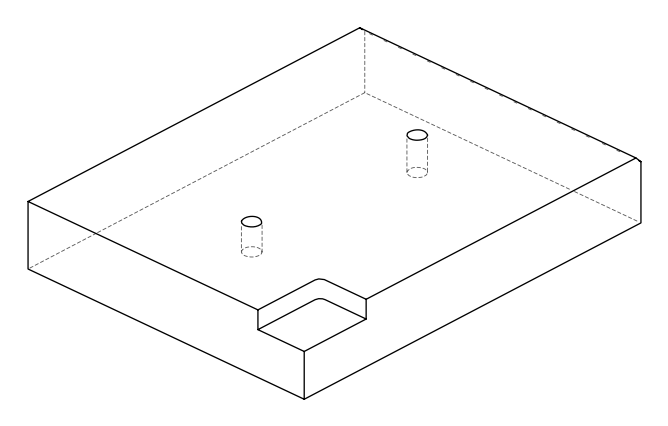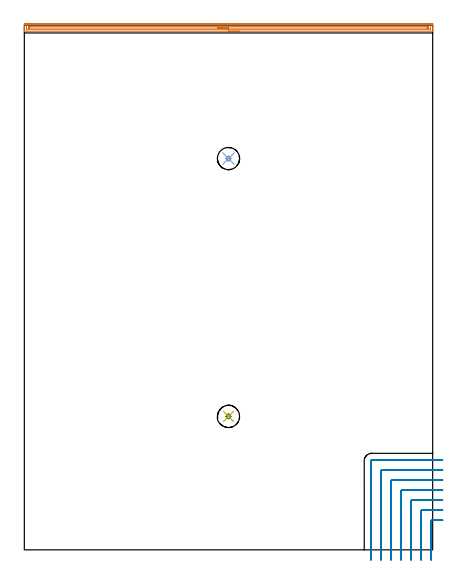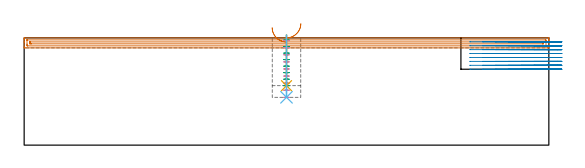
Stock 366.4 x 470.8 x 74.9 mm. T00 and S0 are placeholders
(PLAN: 6 operations, 3 tool changes, 23.1 min)
(1 AREA_MILL | FG_CHAMFER_SURFACE | UGT0205_001 | 8.98 min | 8977 mm3)
(2 MILL_CORNER_NOTCH_RECTANGULAR | CORNER_NOTCH_RECTANGULAR | NXT0201_011 | Follow Part, ap 3, ae 75% | 12.51 min | 116263 mm3)
(3 MILL_BLIND_HOLE_FROM_SOLID_MATERIAL | STEP1POCKET | NXT0201_012 | Spiral | 0.6 min | 10383 mm3)
(4 MILL_BLIND_HOLE_FROM_SOLID_MATERIAL_1 | STEP1POCKET_1 | NXT0201_012 | Spiral | 0.67 min | 12902 mm3)
(5 BORE_BLIND_HOLE | STEP1POCKET | UGT0332_076 | 0.14 min | 0 mm3)
(6 BORE_BLIND_HOLE_1 | STEP1POCKET_1 | UGT0332_076 | 0.18 min | 0 mm3)
(TOOL UGT0205_001 | Chamfer Mill 20 x 3 x 45 deg. | D20 FL50 Z2)
(TOOL NXT0201_011 | ENDMILL 12mm [2P460-1200-NA 1630] | D12 FL38 Z6)
(TOOL NXT0201_012 | ENDMILL 16mm [2P460-1600-NA 1630] | D16 FL38 Z6)
(TOOL UGT0332_076 | 19.75 mm Rough Boring Bar | D19.75)
(OP 1 AREA_MILL)
G17 G21 G94 G90
T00 M6
G54
G17 G0 G90 X193.2 Y465.3 S1061 M3
G43 Z84.9 H0
G94 G1 X193.162 Z84.028 F250.
X193.048 Z83.163
X192.859 Z82.312
X192.597 Z81.48
X192.263 Z80.674
X191.86 Z79.9
X191.392 Z79.164
X190.86 Z78.472
X190.271 Z77.829
X189.628 Z77.24
X188.936 Z76.708
X188.2 Z76.24
X187.426 Z75.837
X186.62 Z75.503
X185.788 Z75.241
X184.936 Z75.052
X184.072 Z74.938
X183.2 Z74.9
X0.165
X0.01 Y465.306 Z74.893
X0. Y465.612 Z74.588
Y465.953 Z74.247
Y466.602 Z73.593
Y467.805 Z72.391
Y468.36 Z71.834
Y471.6 Z68.596
X0.003 Y471.878 Z68.319
X0.01 Y472.292 Z67.905
X0.186 Y472.296 Z67.902
X0.611 Y472.3 Z67.9
X365.789 Y472.299 Z67.901
X366.213 Y472.296 Z67.902
X366.39 Y472.292 Z67.905
X366.4 Y471.878 Z68.319
Y468.36 Z71.834
Y467.805 Z72.391
Y467.481 Z72.715
Y466.926 Z73.27
Y466.602 Z73.593
Y465.611 Z74.588
X366.39 Y465.306 Z74.893
X366.235 Y465.3 Z74.9
X183.2
Y466.714 Z73.486
X2.397 Y466.715 Z73.485
X2.281
X2.037 Y466.72 Z73.48
X2.013 Y466.721 Z73.479
X2.009 Y466.737 Z73.463
X2.003 Y466.768 Z73.432
X2.001 Y466.798 Z73.402
X2. Y469.63 Z70.57
X2.002 Y470.119 Z70.081
X2.005 Y470.505 Z69.695
X2.017 Y470.879 Z69.321
X2.397 Y470.884 Z69.316
X2.512 Y470.885 Z69.315
X364.003
X364.119
X364.363 Y470.88 Z69.32
X364.387 Y470.879 Z69.321
X364.391 Y470.863 Z69.337
X364.397 Y470.832 Z69.368
X364.399 Y470.802 Z69.398
X364.4 Y467.97 Z72.23
X364.398 Y467.481 Z72.719
X364.395 Y467.095 Z73.105
X364.383 Y466.721 Z73.479
X364.003 Y466.716 Z73.484
X363.888 Y466.715 Z73.485
X183.2 Y466.714 Z73.486
Y468.128 Z72.072
X4.183 Y468.129 Z72.071
X4.104 Y468.13 Z72.07
X4.042 Y468.133 Z72.067
X4.01 Y468.136 Z72.064
X4.008 Y468.181 Z72.019
X4.003 Y468.36 Z71.84
X4.001 Y468.54 Z71.66
X4.004 Y469.24 Z70.96
X4.007 Y469.412 Z70.788
X4.015 Y469.465 Z70.735
X4.065 Y469.467 Z70.733
X4.183 Y469.469 Z70.731
X4.84 Y469.471 Z70.729
X5.075 Y469.472 Z70.728
X362.217 Y469.471 Z70.729
X362.296 Y469.47 Z70.73
X362.358 Y469.467 Z70.733
X362.39 Y469.464 Z70.736
X362.392 Y469.419 Z70.781
X362.397 Y469.24 Z70.96
X362.399 Y469.061 Z71.14
X362.396 Y468.36 Z71.84
X362.393 Y468.188 Z72.012
X362.385 Y468.135 Z72.065
X362.335 Y468.133 Z72.067
X362.217 Y468.131 Z72.069
X361.56 Y468.129 Z72.071
X361.325
X183.2 Y468.128 Z72.072
X182.328 Z72.11
X181.464 Z72.223
X180.612 Z72.412
X179.78 Z72.675
X178.974 Z73.008
X178.2 Z73.411
X177.464 Z73.88
X176.772 Z74.411
X176.129 Z75.
X175.54 Z75.644
X175.008 Z76.336
X174.54 Z77.072
X174.137 Z77.845
X173.803 Z78.651
X173.541 Z79.483
X173.352 Z80.335
X173.238 Z81.2
X173.2 Z82.072
G0 Z84.9
M5
M2
(OP 2 MILL_CORNER_NOTCH_RECTANGULAR)
G17 G21 G94 G90
T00 M6
G54
G17 G0 G90 X375.4 Y26.6 S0 M3
G43 Z84.9 H1
Z72.162
G94 G1 X372.4 F250.
X365.595 F500.
G3 X365. Y26.005 R0.6
G1 Y-6.
Y-9. F250.
G0 Z84.9
X375.4 Y35.6
Z72.162
G1 X372.4
X356.595 F500.
G3 X356. Y35.005 R0.6
G1 Y-6.
Y-9. F250.
G0 Z84.9
X375.4 Y44.6
Z72.162
G1 X372.4
X347.596 F500.
G3 X347. Y44.004 R0.6
G1 Y-6.
Y-9. F250.
G0 Z84.9
X375.4 Y53.6
Z72.162
G1 X372.4
X338.596 F500.
G3 X338. Y53.004 R0.6
G1 Y-6.
Y-9. F250.
G0 Z84.9
X375.4 Y62.6
Z72.162
G1 X372.4
X329.596 F500.
G3 X329. Y62.004 R0.6
G1 Y-6.
Y-9. F250.
G0 Z84.9
X375.4 Y71.6
Z72.162
G1 X372.4
X320.596 F500.
G3 X320. Y71.004 R0.6
G1 Y-6.
Y-9. F250.
G0 Z84.9
X375.4 Y80.6
Z72.162
G1 X372.4
X311.596 F500.
G3 X311. Y80.004 R0.6
G1 Y-6.
Y-9. F250.
G0 Z84.9
X375.4 Y26.6
Z69.425
G1 X372.4
X365.595 F500.
G3 X365. Y26.005 R0.6
G1 Y-6.
Y-9. F250.
G0 Z84.9
X375.4 Y35.6
Z69.425
G1 X372.4
X356.595 F500.
G3 X356. Y35.005 R0.6
G1 Y-6.
Y-9. F250.
G0 Z84.9
X375.4 Y44.6
Z69.425
G1 X372.4
X347.596 F500.
G3 X347. Y44.004 R0.6
G1 Y-6.
Y-9. F250.
G0 Z84.9
X375.4 Y53.6
Z69.425
G1 X372.4
X338.596 F500.
G3 X338. Y53.004 R0.6
G1 Y-6.
Y-9. F250.
G0 Z84.9
X375.4 Y62.6
Z69.425
G1 X372.4
X329.596 F500.
G3 X329. Y62.004 R0.6
G1 Y-6.
Y-9. F250.
G0 Z84.9
X375.4 Y71.6
Z69.425
G1 X372.4
X320.596 F500.
G3 X320. Y71.004 R0.6
G1 Y-6.
Y-9. F250.
G0 Z84.9
X375.4 Y80.6
Z69.425
G1 X372.4
X311.596 F500.
G3 X311. Y80.004 R0.6
G1 Y-6.
Y-9. F250.
G0 Z84.9
X375.4 Y26.6
Z66.687
G1 X372.4
X365.595 F500.
G3 X365. Y26.005 R0.6
G1 Y-6.
Y-9. F250.
G0 Z84.9
X375.4 Y35.6
Z66.687
G1 X372.4
X356.595 F500.
G3 X356. Y35.005 R0.6
G1 Y-6.
Y-9. F250.
G0 Z84.9
X375.4 Y44.6
Z66.687
G1 X372.4
X347.595 F500.
G3 X347. Y44.005 R0.6
G1 Y-6.
Y-9. F250.
G0 Z84.9
X375.4 Y53.6
Z66.687
G1 X372.4
X338.596 F500.
G3 X338. Y53.004 R0.6
G1 Y-6.
Y-9. F250.
G0 Z84.9
X375.4 Y62.6
Z66.687
G1 X372.4
X329.596 F500.
G3 X329. Y62.004 R0.6
G1 Y-6.
Y-9. F250.
G0 Z84.9
X375.4 Y71.6
Z66.687
G1 X372.4
X320.596 F500.
G3 X320. Y71.004 R0.6
G1 Y-6.
Y-9. F250.
G0 Z84.9
X375.4 Y80.6
Z66.687
G1 X372.4
X311.596 F500.
G3 X311. Y80.004 R0.6
G1 Y-6.
Y-9. F250.
G0 Z84.9
X375.4 Y26.6
Z63.95
G1 X372.4
X365.595 F500.
G3 X365. Y26.005 R0.6
G1 Y-6.
Y-9. F250.
G0 Z84.9
X375.4 Y35.6
Z63.95
G1 X372.4
X356.595 F500.
G3 X356. Y35.005 R0.6
G1 Y-6.
Y-9. F250.
G0 Z84.9
X375.4 Y44.6
Z63.95
G1 X372.4
X347.595 F500.
G3 X347. Y44.005 R0.6
G1 Y-6.
Y-9. F250.
G0 Z84.9
X375.4 Y53.6
Z63.95
G1 X372.4
X338.596 F500.
G3 X338. Y53.004 R0.6
G1 Y-6.
Y-9. F250.
G0 Z84.9
X375.4 Y62.6
Z63.95
G1 X372.4
X329.596 F500.
G3 X329. Y62.004 R0.6
G1 Y-6.
Y-9. F250.
G0 Z84.9
X375.4 Y71.6
Z63.95
G1 X372.4
X320.596 F500.
G3 X320. Y71.004 R0.6
G1 Y-6.
Y-9. F250.
G0 Z84.9
X375.4 Y80.6
Z63.95
G1 X372.4
X311.596 F500.
G3 X311. Y80.004 R0.6
G1 Y-6.
Y-9. F250.
G0 Z84.9
X375.4 Y26.6
Z61.212
G1 X372.4
X365.595 F500.
G3 X365. Y26.005 R0.6
G1 Y-6.
Y-9. F250.
G0 Z84.9
X375.4 Y35.6
Z61.212
G1 X372.4
X356.595 F500.
G3 X356. Y35.005 R0.6
G1 Y-6.
Y-9. F250.
G0 Z84.9
X375.4 Y44.6
Z61.212
G1 X372.4
X347.595 F500.
G3 X347. Y44.005 R0.6
G1 Y-6.
Y-9. F250.
G0 Z84.9
X375.4 Y53.6
Z61.212
G1 X372.4
X338.596 F500.
G3 X338. Y53.004 R0.6
G1 Y-6.
Y-9. F250.
G0 Z84.9
X375.4 Y62.6
Z61.212
G1 X372.4
X329.596 F500.
G3 X329. Y62.004 R0.6
G1 Y-6.
Y-9. F250.
G0 Z84.9
X375.4 Y71.6
Z61.212
G1 X372.4
X320.596 F500.
G3 X320. Y71.004 R0.6
G1 Y-6.
Y-9. F250.
G0 Z84.9
X375.4 Y80.6
Z61.212
G1 X372.4
X311.596 F500.
G3 X311. Y80.004 R0.6
G1 Y-6.
Y-9. F250.
G0 Z84.9
X375.4 Y26.6
Z58.475
G1 X372.4
X365.595 F500.
G3 X365. Y26.005 R0.6
G1 Y-6.
Y-9. F250.
G0 Z84.9
X375.4 Y35.6
Z58.475
G1 X372.4
X356.595 F500.
G3 X356. Y35.005 R0.6
G1 Y-6.
Y-9. F250.
G0 Z84.9
X375.4 Y44.6
Z58.475
G1 X372.4
X347.595 F500.
G3 X347. Y44.005 R0.6
G1 Y-6.
Y-9. F250.
G0 Z84.9
X375.4 Y53.6
Z58.475
G1 X372.4
X338.596 F500.
G3 X338. Y53.004 R0.6
G1 Y-6.
Y-9. F250.
G0 Z84.9
X375.4 Y62.6
Z58.475
G1 X372.4
X329.596 F500.
G3 X329. Y62.004 R0.6
G1 Y-6.
Y-9. F250.
G0 Z84.9
X375.4 Y71.6
Z58.475
G1 X372.4
X320.596 F500.
G3 X320. Y71.004 R0.6
G1 Y-6.
Y-9. F250.
G0 Z84.9
X375.4 Y80.6
Z58.475
G1 X372.4
X311.596 F500.
G3 X311. Y80.004 R0.6
G1 Y-6.
Y-9. F250.
G0 Z84.9
X375.4 Y26.6
Z55.737
G1 X372.4
X365.595 F500.
G3 X365. Y26.005 R0.6
G1 Y-6.
Y-9. F250.
G0 Z84.9
X375.4 Y35.6
Z55.737
G1 X372.4
X356.595 F500.
G3 X356. Y35.005 R0.6
G1 Y-6.
Y-9. F250.
G0 Z84.9
X375.4 Y44.6
Z55.737
G1 X372.4
X347.595 F500.
G3 X347. Y44.005 R0.6
G1 Y-6.
Y-9. F250.
G0 Z84.9
X375.4 Y53.6
Z55.737
G1 X372.4
X338.596 F500.
G3 X338. Y53.004 R0.6
G1 Y-6.
Y-9. F250.
G0 Z84.9
X375.4 Y62.6
Z55.737
G1 X372.4
X329.596 F500.
G3 X329. Y62.004 R0.6
G1 Y-6.
Y-9. F250.
G0 Z84.9
X375.4 Y71.6
Z55.737
G1 X372.4
X320.596 F500.
G3 X320. Y71.004 R0.6
G1 Y-6.
Y-9. F250.
G0 Z84.9
X375.4 Y80.6
Z55.737
G1 X372.4
X311.596 F500.
G3 X311. Y80.004 R0.6
G1 Y-6.
Y-9. F250.
G0 Z84.9
X375.4 Y26.6
Z53.
G1 X372.4
X365.595 F500.
G3 X365. Y26.005 R0.6
G1 Y-6.
Y-9. F250.
G0 Z84.9
X375.4 Y35.6
Z53.
G1 X372.4
X356.595 F500.
G3 X356. Y35.005 R0.6
G1 Y-6.
Y-9. F250.
G0 Z84.9
X375.4 Y44.6
Z53.
G1 X372.4
X347.595 F500.
G3 X347. Y44.005 R0.6
G1 Y-6.
Y-9. F250.
G0 Z84.9
X375.4 Y53.6
Z53.
G1 X372.4
X338.596 F500.
G3 X338. Y53.004 R0.6
G1 Y-6.
Y-9. F250.
G0 Z84.9
X375.4 Y62.6
Z53.
G1 X372.4
X329.596 F500.
G3 X329. Y62.004 R0.6
G1 Y-6.
Y-9. F250.
G0 Z84.9
X375.4 Y71.6
Z53.
G1 X372.4
X320.596 F500.
G3 X320. Y71.004 R0.6
G1 Y-6.
Y-9. F250.
G0 Z84.9
X375.4 Y80.6
Z53.
G1 X372.4
X311.596 F500.
G3 X311. Y80.004 R0.6
G1 Y-6.
Y-9. F250.
G0 Z84.9
M5
M2
(OP 3 MILL_BLIND_HOLE_FROM_SOLID_MATERIAL)
G17 G21 G94 G90
T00 M6
G54
G17 G0 G90 X183.2 Y119.7 S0 M3
G43 Z84.9 H1
Z73.35
G94 G3 X184.175 Y120.675 R0.975 F250.
X183.2 Y121.65 R0.975
X181.25 Y119.7 R1.95
X183.2 Y121.65 R-1.95
X182.225 Y120.675 R0.975
X183.2 Y119.7 R0.975
G0 Z68.8
G3 X184.175 Y120.675 R0.975
X183.2 Y121.65 R0.975
X181.25 Y119.7 R1.95
X183.2 Y121.65 R-1.95
X182.225 Y120.675 R0.975
X183.2 Y119.7 R0.975
G0 Z64.25
G3 X184.175 Y120.675 R0.975
X183.2 Y121.65 R0.975
X181.25 Y119.7 R1.95
X183.2 Y121.65 R-1.95
X182.225 Y120.675 R0.975
X183.2 Y119.7 R0.975
G0 Z59.7
G3 X184.175 Y120.675 R0.975
X183.2 Y121.65 R0.975
X181.25 Y119.7 R1.95
X183.2 Y121.65 R-1.95
X182.225 Y120.675 R0.975
X183.2 Y119.7 R0.975
G0 Z55.15
G3 X184.175 Y120.675 R0.975
X183.2 Y121.65 R0.975
X181.25 Y119.7 R1.95
X183.2 Y121.65 R-1.95
X182.225 Y120.675 R0.975
X183.2 Y119.7 R0.975
G0 Z50.6
G3 X184.175 Y120.675 R0.975
X183.2 Y121.65 R0.975
X181.25 Y119.7 R1.95
X183.2 Y121.65 R-1.95
X182.225 Y120.675 R0.975
X183.2 Y119.7 R0.975
G0 Z46.05
G3 X184.175 Y120.675 R0.975
X183.2 Y121.65 R0.975
X181.25 Y119.7 R1.95
X183.2 Y121.65 R-1.95
X182.225 Y120.675 R0.975
X183.2 Y119.7 R0.975
G0 Z41.5
G3 X184.175 Y120.675 R0.975
X183.2 Y121.65 R0.975
X181.25 Y119.7 R1.95
X183.2 Y121.65 R-1.95
X182.225 Y120.675 R0.975
X183.2 Y119.7 R0.975
G0 Z84.9
M5
M2
(OP 4 MILL_BLIND_HOLE_FROM_SOLID_MATERIAL_1)
G17 G21 G94 G90
T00 M6
G54
G17 G0 G90 X183.2 Y351.1 S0 M3
G43 Z84.9 H1
Z72.956
G94 G3 X184.175 Y352.075 R0.975 F250.
X183.2 Y353.05 R0.975
X181.25 Y351.1 R1.95
X183.2 Y353.05 R-1.95
X182.225 Y352.075 R0.975
X183.2 Y351.1 R0.975
G0 Z68.011
G3 X184.175 Y352.075 R0.975
X183.2 Y353.05 R0.975
X181.25 Y351.1 R1.95
X183.2 Y353.05 R-1.95
X182.225 Y352.075 R0.975
X183.2 Y351.1 R0.975
G0 Z63.067
G3 X184.175 Y352.075 R0.975
X183.2 Y353.05 R0.975
X181.25 Y351.1 R1.95
X183.2 Y353.05 R-1.95
X182.225 Y352.075 R0.975
X183.2 Y351.1 R0.975
G0 Z58.122
G3 X184.175 Y352.075 R0.975
X183.2 Y353.05 R0.975
X181.25 Y351.1 R1.95
X183.2 Y353.05 R-1.95
X182.225 Y352.075 R0.975
X183.2 Y351.1 R0.975
G0 Z53.178
G3 X184.175 Y352.075 R0.975
X183.2 Y353.05 R0.975
X181.25 Y351.1 R1.95
X183.2 Y353.05 R-1.95
X182.225 Y352.075 R0.975
X183.2 Y351.1 R0.975
G0 Z48.233
G3 X184.175 Y352.075 R0.975
X183.2 Y353.05 R0.975
X181.25 Y351.1 R1.95
X183.2 Y353.05 R-1.95
X182.225 Y352.075 R0.975
X183.2 Y351.1 R0.975
G0 Z43.289
G3 X184.175 Y352.075 R0.975
X183.2 Y353.05 R0.975
X181.25 Y351.1 R1.95
X183.2 Y353.05 R-1.95
X182.225 Y352.075 R0.975
X183.2 Y351.1 R0.975
G0 Z38.344
G3 X184.175 Y352.075 R0.975
X183.2 Y353.05 R0.975
X181.25 Y351.1 R1.95
X183.2 Y353.05 R-1.95
X182.225 Y352.075 R0.975
X183.2 Y351.1 R0.975
G0 Z33.4
G3 X184.175 Y352.075 R0.975
X183.2 Y353.05 R0.975
X181.25 Y351.1 R1.95
X183.2 Y353.05 R-1.95
X182.225 Y352.075 R0.975
X183.2 Y351.1 R0.975
G0 Z84.9
M5
M2
(OP 5 BORE_BLIND_HOLE)
G17 G21 G94 G90
T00 M6
G54
G17 G0 G90 X183.2 Y119.7 S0 M3
G43 Z84.9 H0
G94 G85 G98 Z41.5 F250. R76.9
G80
M5
M2
(OP 6 BORE_BLIND_HOLE_1)
G17 G21 G94 G90
T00 M6
G54
G17 G0 G90 X183.2 Y351.1 S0 M3
G43 Z84.9 H0
G94 G85 G98 Z33.4 F250. R76.9
G80
M5
M2
